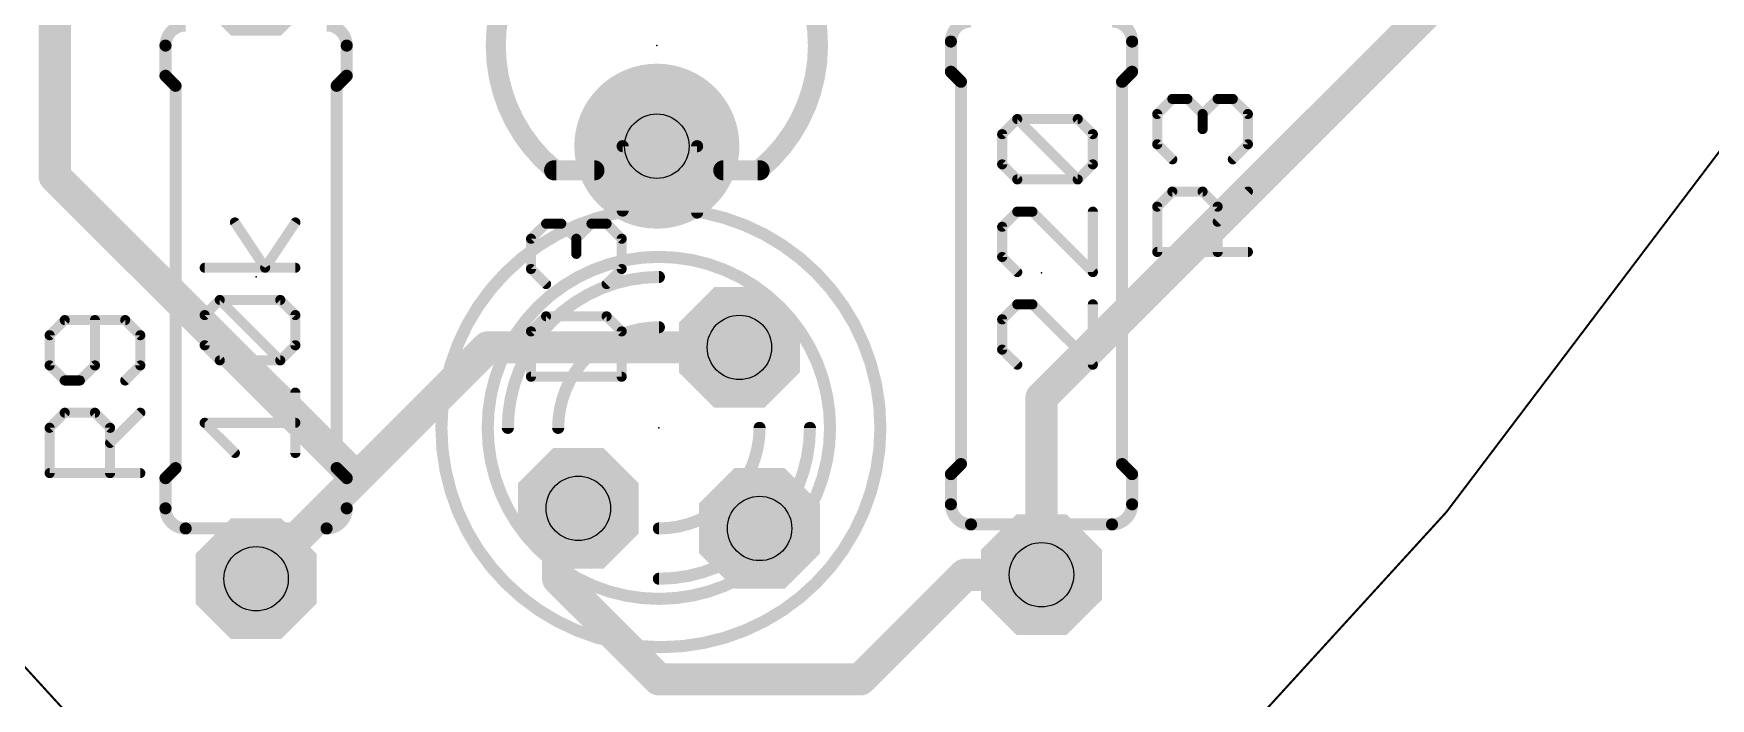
# Model space of a CAD drawing. Extents: x 34.1 to 120.9, y -11.6 to 61.2.
# Drawn here: x 67.04 to 88.19, y 2.3 to 10.69 of the extents above; entities that cross this region are included whole.
import ezdxf

# ---------------------------------------------------------------- set-up
doc = ezdxf.new("R2010")
doc.units = 0
for name, color, linetype in [('1', 22, 'CONTINUOUS'), ('17', 82, 'CONTINUOUS'), ('20', 7, 'CONTINUOUS'), ('21', 253, 'CONTINUOUS'), ('22', 253, 'CONTINUOUS'), ('23', 7, 'CONTINUOUS'), ('24', 7, 'CONTINUOUS'), ('25', 253, 'CONTINUOUS'), ('26', 253, 'CONTINUOUS'), ('27', 253, 'CONTINUOUS'), ('29', 253, 'CONTINUOUS'), ('30', 253, 'CONTINUOUS'), ('44', 253, 'CONTINUOUS'), ('51', 253, 'CONTINUOUS'), ('52', 253, 'CONTINUOUS')]:
    doc.layers.add(name, color=color, linetype=linetype)

# ---------------------------------------------------------------- blocks, each defined once
blk = doc.blocks.new('ROUNDP')
at = {"const_width": 0.5}
blk.add_lwpolyline([(0, -0.25, 1), (0, 0.25, 1), (0, -0.25)], format="xyb", dxfattribs=at)
blk = doc.blocks.new('RECT')
blk.add_solid([(-0.5, -0.5), (0.5, -0.5), (-0.5, 0.5), (0.5, 0.5)])
blk = doc.blocks.new('OCTAGONP')
at = {"const_width": 0.5}
blk.add_lwpolyline([(-0.25, -0.1036), (-0.25, 0.1036), (-0.1036, 0.25), (0.1036, 0.25), (0.25, 0.1036), (0.25, -0.1036), (0.1036, -0.25), (-0.1036, -0.25), (-0.25, -0.1036), (-0.25, 0.1036)], dxfattribs=at)

msp = doc.modelspace()

# ---------------------------------------------------------------- linework, layer by layer
at = {"layer": '1', "const_width": 0.4064}
for points in [[(67.31, 13.97), (67.31, 8.89)], [(79.756, 6.096), (85.09, 11.43)], [(67.31, 8.89), (71.12, 5.08)], [(72.771, 6.731), (71.12, 5.08)], [(75.946, 6.731), (72.771, 6.731)], [(79.756, 3.8608), (79.756, 6.096)], [(71.12, 5.08), (69.85, 3.81)], [(73.66, 4.445), (73.914, 4.699)], [(73.66, 3.81), (73.66, 4.445)], [(78.7908, 3.8608), (77.47, 2.54)], [(79.756, 3.8608), (78.7908, 3.8608)], [(74.93, 2.54), (73.66, 3.81)], [(77.47, 2.54), (74.93, 2.54)]]:
    msp.add_lwpolyline(points, dxfattribs=at)
at = {"layer": '1', "const_width": 0.2032}
for points in [[(67.2084, 8.89, 1), (67.4116, 8.89)], [(67.3818, 8.9618, 1), (67.2382, 8.8182)], [(72.771, 6.8326, 1), (72.771, 6.6294)], [(72.8428, 6.6592, 1), (72.6992, 6.8028)], [(75.946, 6.6294, 1), (75.946, 6.8326)], [(79.8576, 6.096, 1), (79.6544, 6.096)], [(79.6842, 6.1678, 1), (79.8278, 6.0242)], [(71.0482, 5.1518, 1), (71.1918, 5.0082)], [(71.1918, 5.0082, 1), (71.0482, 5.1518)], [(71.0482, 5.0082, 1), (71.1918, 5.1518)], [(73.9858, 4.6272, 1), (73.8422, 4.7708)], [(73.7616, 4.445, 1), (73.5584, 4.445)], [(73.5882, 4.5168, 1), (73.7318, 4.3732)], [(78.7908, 3.9624, 1), (78.7908, 3.7592)], [(78.8626, 3.789, 1), (78.719, 3.9326)], [(79.756, 3.7592, 1), (79.756, 3.9624)], [(69.7782, 3.8818, 1), (69.9218, 3.7382)], [(73.5584, 3.81, 1), (73.7616, 3.81)], [(73.7318, 3.8818, 1), (73.5882, 3.7382)], [(79.6544, 3.8608, 1), (79.8576, 3.8608)], [(74.93, 2.6416, 1), (74.93, 2.4384)], [(74.8582, 2.4682, 1), (75.0018, 2.6118)], [(77.3982, 2.6118, 1), (77.5418, 2.4682)], [(77.47, 2.4384, 1), (77.47, 2.6416)]]:
    msp.add_lwpolyline(points, format="xyb", dxfattribs=at)
at = {"layer": '20', "const_width": 0.0254}
for points in [[(50.0126, 38.7604, 0.1623), (69.3928, 0)], [(80.6196, 0, 0.1623), (99.9998, 38.7604)]]:
    msp.add_lwpolyline(points, format="xyb", dxfattribs=at)
at = {"layer": '21'}
for points, const_width in [([(68.961, 10.795, 0.4142), (68.707, 10.541)], 0.1524), ([(70.993, 10.541, 0.4142), (70.739, 10.795)], 0.1524), ([(78.867, 10.8458, 0.4142), (78.613, 10.5918)], 0.1524), ([(80.899, 10.5918, 0.4142), (80.645, 10.8458)], 0.1524), ([(68.7451, 10.541, 1), (68.6689, 10.541)], 0.0762), ([(68.6689, 10.541, 1), (68.7451, 10.541)], 0.0762), ([(71.0311, 10.541, 1), (70.9549, 10.541)], 0.0762), ([(70.9549, 10.541, 1), (71.0311, 10.541)], 0.0762), ([(78.6511, 10.5918, 1), (78.5749, 10.5918)], 0.0762), ([(78.5749, 10.5918, 1), (78.6511, 10.5918)], 0.0762), ([(80.9371, 10.5918, 1), (80.8609, 10.5918)], 0.0762), ([(80.8609, 10.5918, 1), (80.9371, 10.5918)], 0.0762), ([(68.6689, 10.16, 1), (68.7451, 10.16)], 0.0762), ([(68.7339, 10.1869, 1), (68.6801, 10.1331)], 0.0762), ([(70.9549, 10.16, 1), (71.0311, 10.16)], 0.0762), ([(71.0199, 10.1331, 1), (70.9661, 10.1869)], 0.0762), ([(78.5749, 10.2108, 1), (78.6511, 10.2108)], 0.0762), ([(78.6399, 10.2377, 1), (78.5861, 10.1839)], 0.0762), ([(78.7781, 10.0838, 1), (78.7019, 10.0838)], 0.0762), ([(80.8101, 10.0838, 1), (80.7339, 10.0838)], 0.0762), ([(80.8609, 10.2108, 1), (80.9371, 10.2108)], 0.0762), ([(80.9259, 10.1839, 1), (80.8721, 10.2377)], 0.0762), ([(68.8721, 10.033, 1), (68.7959, 10.033)], 0.0762), ([(68.8071, 10.0061, 1), (68.8609, 10.0599)], 0.0762), ([(70.9041, 10.033, 1), (70.8279, 10.033)], 0.0762), ([(70.8391, 10.0599, 1), (70.8929, 10.0061)], 0.0762), ([(78.7131, 10.0569, 1), (78.7669, 10.1107)], 0.0762), ([(80.7451, 10.1107, 1), (80.7989, 10.0569)], 0.0762), ([(78.7019, 5.2578, 1), (78.7781, 5.2578)], 0.0762), ([(78.7669, 5.2309, 1), (78.7131, 5.2847)], 0.0762), ([(80.7339, 5.2578, 1), (80.8101, 5.2578)], 0.0762), ([(80.7989, 5.2847, 1), (80.7451, 5.2309)], 0.0762), ([(68.7451, 5.08, 1), (68.6689, 5.08)], 0.0762), ([(68.6801, 5.1069, 1), (68.7339, 5.0531)], 0.0762), ([(68.7959, 5.207, 1), (68.8721, 5.207)], 0.0762), ([(68.8609, 5.1801, 1), (68.8071, 5.2339)], 0.0762), ([(70.8279, 5.207, 1), (70.9041, 5.207)], 0.0762), ([(70.8929, 5.2339, 1), (70.8391, 5.1801)], 0.0762), ([(71.0311, 5.08, 1), (70.9549, 5.08)], 0.0762), ([(70.9661, 5.0531, 1), (71.0199, 5.1069)], 0.0762), ([(78.6511, 5.1308, 1), (78.5749, 5.1308)], 0.0762), ([(78.5861, 5.1577, 1), (78.6399, 5.1039)], 0.0762), ([(80.9371, 5.1308, 1), (80.8609, 5.1308)], 0.0762), ([(80.8721, 5.1039, 1), (80.9259, 5.1577)], 0.0762), ([(68.707, 4.699, 0.4142), (68.961, 4.445)], 0.1524), ([(68.7451, 4.699, 1), (68.6689, 4.699)], 0.0762), ([(68.6689, 4.699, 1), (68.7451, 4.699)], 0.0762), ([(70.739, 4.445, 0.4142), (70.993, 4.699)], 0.1524), ([(71.0311, 4.699, 1), (70.9549, 4.699)], 0.0762), ([(70.9549, 4.699, 1), (71.0311, 4.699)], 0.0762), ([(78.613, 4.7498, 0.4142), (78.867, 4.4958)], 0.1524), ([(78.6511, 4.7498, 1), (78.5749, 4.7498)], 0.0762), ([(78.5749, 4.7498, 1), (78.6511, 4.7498)], 0.0762), ([(80.645, 4.4958, 0.4142), (80.899, 4.7498)], 0.1524), ([(80.9371, 4.7498, 1), (80.8609, 4.7498)], 0.0762), ([(80.8609, 4.7498, 1), (80.9371, 4.7498)], 0.0762), ([(68.961, 4.4069, 1), (68.961, 4.4831)], 0.0762), ([(70.739, 4.4831, 1), (70.739, 4.4069)], 0.0762), ([(78.867, 4.4577, 1), (78.867, 4.5339)], 0.0762), ([(80.645, 4.5339, 1), (80.645, 4.4577)], 0.0762)]:
    msp.add_lwpolyline(points, format="xyb", dxfattribs=dict(at, const_width=const_width))
at = {"layer": '21', "const_width": 0.1524}
for points in [[(68.707, 10.541), (68.707, 10.16)], [(70.993, 10.541), (70.993, 10.16)], [(78.613, 10.5918), (78.613, 10.2108)], [(80.899, 10.5918), (80.899, 10.2108)], [(68.834, 10.033), (68.707, 10.16)], [(70.866, 10.033), (70.993, 10.16)], [(78.74, 10.0838), (78.613, 10.2108)], [(78.74, 5.2578), (78.74, 10.0838)], [(80.772, 10.0838), (80.899, 10.2108)], [(80.772, 5.2578), (80.772, 10.0838)], [(68.834, 10.033), (68.834, 5.207)], [(70.866, 10.033), (70.866, 5.207)], [(78.74, 5.2578), (78.613, 5.1308)], [(80.772, 5.2578), (80.899, 5.1308)], [(68.834, 5.207), (68.707, 5.08)], [(68.707, 4.699), (68.707, 5.08)], [(70.866, 5.207), (70.993, 5.08)], [(70.993, 4.699), (70.993, 5.08)], [(78.613, 4.7498), (78.613, 5.1308)], [(80.899, 4.7498), (80.899, 5.1308)]]:
    msp.add_lwpolyline(points, dxfattribs=at)
at = {"layer": '22'}
for points, const_width in [([(73.9484, 12.3339, 0.277), (72.8726, 10.541)], 0.254), ([(76.9366, 10.541, 0.2691), (75.9128, 12.3053)], 0.254), ([(72.8726, 10.541, 0.2226), (73.6037, 8.98)], 0.254), ([(76.2172, 8.9898, 0.2206), (76.9366, 10.541)], 0.254), ([(74.5109, 9.271, 1), (74.4347, 9.271)], 0.0762), ([(74.4728, 9.3091, 1), (74.4728, 9.2329)], 0.0762), ([(75.4507, 9.271, 1), (75.3745, 9.271)], 0.0762), ([(75.4126, 9.2329, 1), (75.4126, 9.3091)], 0.0762), ([(73.6092, 9.0297, 1), (73.6092, 8.9027)], 0.127), ([(74.1172, 8.9027, 1), (74.1172, 9.0297)], 0.127), ([(75.7428, 9.0297, 1), (75.7428, 8.9027)], 0.127), ([(76.2, 8.9027, 1), (76.2, 9.0297)], 0.127), ([(74.9554, 2.9464, 1), (74.9554, 8.4836, 1), (74.9554, 2.9464)], 0.1524), ([(74.4347, 8.4582, 1), (74.5109, 8.4582)], 0.0762), ([(75.3745, 8.4328, 1), (75.4507, 8.4328)], 0.0762), ([(74.93, 7.62, 0.4142), (73.025, 5.715)], 0.1524), ([(74.93, 7.5819, 1), (74.93, 7.6581)], 0.0762), ([(74.93, 6.985, 0.4142), (73.66, 5.715)], 0.1524), ([(74.93, 6.9469, 1), (74.93, 7.0231)], 0.0762), ([(72.9869, 5.715, 1), (73.0631, 5.715)], 0.0762), ([(73.6219, 5.715, 1), (73.6981, 5.715)], 0.0762)]:
    msp.add_lwpolyline(points, format="xyb", dxfattribs=dict(at, const_width=const_width))
for points, const_width in [([(74.4728, 8.4582), (74.4728, 9.271)], 0.1524), ([(74.4728, 9.271), (75.4126, 9.271)], 0.1524), ([(75.4126, 9.271), (75.4126, 8.4328)], 0.1524), ([(73.6092, 8.9662), (74.1172, 8.9662)], 0.254), ([(76.2, 8.9662), (75.7428, 8.9662)], 0.254)]:
    msp.add_lwpolyline(points, dxfattribs=dict(at, const_width=const_width))
at = {"layer": '23'}
for p in [(69.85, 7.62), (79.756, 7.6708)]:
    msp.add_point(p, dxfattribs=at)
at = {"layer": '24'}
for p in [(74.9046, 10.541), (74.93, 5.715)]:
    msp.add_point(p, dxfattribs=at)
at = {"layer": '25', "const_width": 0.127}
for points in [[(81.2155, 9.6769), (81.4062, 9.8675)], [(81.2155, 9.2956), (81.2155, 9.6769)], [(81.4062, 9.8675), (81.5969, 9.8675)], [(81.5969, 9.8675), (81.7875, 9.6769)], [(81.7875, 9.6769), (81.9782, 9.8675)], [(81.7875, 9.6769), (81.7875, 9.4862)], [(81.9782, 9.8675), (82.1688, 9.8675)], [(82.1688, 9.8675), (82.3595, 9.6769)], [(82.3595, 9.6769), (82.3595, 9.2956)], [(81.4062, 9.1049), (81.2155, 9.2956)], [(82.3595, 9.2956), (82.1688, 9.1049)], [(81.2155, 8.5075), (81.4062, 8.6982)], [(81.4062, 8.6982), (81.7875, 8.6982)], [(81.7875, 8.6982), (81.9782, 8.5075)], [(81.9782, 8.3168), (82.3595, 8.6982)], [(81.2155, 7.9355), (81.2155, 8.5075)], [(81.9782, 8.5075), (81.9782, 7.9355)], [(82.3595, 7.9355), (81.2155, 7.9355)], [(67.4362, 7.0755), (67.2455, 6.8849)], [(68.1988, 7.0755), (67.4362, 7.0755)], [(67.8175, 6.5036), (67.8175, 7.0755)], [(68.3895, 6.8849), (68.1988, 7.0755)], [(67.2455, 6.8849), (67.2455, 6.5036)], [(68.3895, 6.5036), (68.3895, 6.8849)], [(67.2455, 6.5036), (67.4362, 6.3129)], [(67.6269, 6.3129), (67.8175, 6.5036)], [(68.1988, 6.3129), (68.3895, 6.5036)], [(67.4362, 6.3129), (67.6269, 6.3129)], [(67.2455, 5.7155), (67.4362, 5.9062)], [(67.4362, 5.9062), (67.8175, 5.9062)], [(67.8175, 5.9062), (68.0082, 5.7155)], [(68.0082, 5.5248), (68.3895, 5.9062)], [(67.2455, 5.1435), (67.2455, 5.7155)], [(68.0082, 5.7155), (68.0082, 5.1435)], [(68.3895, 5.1435), (67.2455, 5.1435)]]:
    msp.add_lwpolyline(points, dxfattribs=at)
at = {"layer": '25', "const_width": 0.0635}
for points in [[(81.2473, 9.6769, 1), (81.1838, 9.6769)], [(81.1931, 9.6993, 1), (81.238, 9.6544)], [(81.4062, 9.8993, 1), (81.4062, 9.8358)], [(81.4286, 9.8451, 1), (81.3837, 9.89)], [(81.6193, 9.89, 1), (81.5744, 9.8451)], [(81.5969, 9.8358, 1), (81.5969, 9.8993)], [(81.8193, 9.6769, 1), (81.7558, 9.6769)], [(81.7651, 9.6993, 1), (81.81, 9.6544)], [(81.7651, 9.6544, 1), (81.81, 9.6993)], [(81.9782, 9.8993, 1), (81.9782, 9.8358)], [(82.0006, 9.8451, 1), (81.9557, 9.89)], [(82.1913, 9.89, 1), (82.1464, 9.8451)], [(82.1688, 9.8358, 1), (82.1688, 9.8993)], [(82.3912, 9.6769, 1), (82.3277, 9.6769)], [(82.337, 9.6544, 1), (82.382, 9.6993)], [(81.7558, 9.4862, 1), (81.8193, 9.4862)], [(81.238, 9.318, 1), (81.1931, 9.2731)], [(81.1838, 9.2956, 1), (81.2473, 9.2956)], [(82.3277, 9.2956, 1), (82.3912, 9.2956)], [(82.382, 9.2731, 1), (82.337, 9.318)], [(81.3837, 9.0824, 1), (81.4286, 9.1274)], [(82.1464, 9.1274, 1), (82.1913, 9.0824)], [(81.4062, 8.7299, 1), (81.4062, 8.6664)], [(81.4286, 8.6757, 1), (81.3837, 8.7206)], [(81.81, 8.7206, 1), (81.7651, 8.6757)], [(81.7875, 8.6664, 1), (81.7875, 8.7299)], [(82.382, 8.6757, 1), (82.337, 8.7206)], [(81.2473, 8.5075, 1), (81.1838, 8.5075)], [(81.1931, 8.5299, 1), (81.238, 8.485)], [(82.0099, 8.5075, 1), (81.9464, 8.5075)], [(81.9557, 8.485, 1), (82.0006, 8.5299)], [(81.9557, 8.3393, 1), (82.0006, 8.2944)], [(81.2155, 7.9673, 1), (81.2155, 7.9038)], [(81.1838, 7.9355, 1), (81.2473, 7.9355)], [(81.9464, 7.9355, 1), (82.0099, 7.9355)], [(82.3595, 7.9038, 1), (82.3595, 7.9673)], [(67.4362, 7.1073, 1), (67.4362, 7.0438)], [(67.4586, 7.0531, 1), (67.4137, 7.098)], [(67.8493, 7.0755, 1), (67.7858, 7.0755)], [(68.2213, 7.098, 1), (68.1764, 7.0531)], [(68.1988, 7.0438, 1), (68.1988, 7.1073)], [(67.2773, 6.8849, 1), (67.2138, 6.8849)], [(67.2231, 6.9073, 1), (67.268, 6.8624)], [(68.4213, 6.8849, 1), (68.3577, 6.8849)], [(68.367, 6.8624, 1), (68.412, 6.9073)], [(67.268, 6.526, 1), (67.2231, 6.4811)], [(67.84, 6.4811, 1), (67.7951, 6.526)], [(68.412, 6.4811, 1), (68.367, 6.526)], [(67.2138, 6.5036, 1), (67.2773, 6.5036)], [(67.4362, 6.3446, 1), (67.4362, 6.2811)], [(67.4137, 6.2904, 1), (67.4586, 6.3353)], [(67.6044, 6.3353, 1), (67.6493, 6.2904)], [(67.6269, 6.2811, 1), (67.6269, 6.3446)], [(67.7858, 6.5036, 1), (67.8493, 6.5036)], [(68.1764, 6.3353, 1), (68.2213, 6.2904)], [(68.3577, 6.5036, 1), (68.4213, 6.5036)], [(67.4362, 5.9379, 1), (67.4362, 5.8744)], [(67.4586, 5.8837, 1), (67.4137, 5.9286)], [(67.84, 5.9286, 1), (67.7951, 5.8837)], [(67.8175, 5.8744, 1), (67.8175, 5.9379)], [(68.412, 5.8837, 1), (68.367, 5.9286)], [(67.2773, 5.7155, 1), (67.2138, 5.7155)], [(67.2231, 5.7379, 1), (67.268, 5.693)], [(68.0399, 5.7155, 1), (67.9764, 5.7155)], [(67.9857, 5.693, 1), (68.0306, 5.7379)], [(67.9857, 5.5473, 1), (68.0306, 5.5024)], [(67.2455, 5.1753, 1), (67.2455, 5.1118)], [(67.2138, 5.1435, 1), (67.2773, 5.1435)], [(67.9764, 5.1435, 1), (68.0399, 5.1435)], [(68.3895, 5.1118, 1), (68.3895, 5.1753)]]:
    msp.add_lwpolyline(points, format="xyb", dxfattribs=at)
at = {"layer": '26', "const_width": 0.127}
for points in [[(73.5078, 8.2927), (73.3171, 8.1021)], [(73.6984, 8.2927), (73.5078, 8.2927)], [(73.8891, 8.1021), (73.6984, 8.2927)], [(74.0798, 8.2927), (73.8891, 8.1021)], [(74.2704, 8.2927), (74.0798, 8.2927)], [(74.4611, 8.1021), (74.2704, 8.2927)], [(73.3171, 8.1021), (73.3171, 7.7208)], [(73.8891, 8.1021), (73.8891, 7.9114)], [(74.4611, 7.7208), (74.4611, 8.1021)], [(73.3171, 7.7208), (73.5078, 7.5301)], [(74.2704, 7.5301), (74.4611, 7.7208)], [(73.3171, 6.9327), (73.5078, 7.1234)], [(73.3171, 6.3607), (73.3171, 6.9327)], [(73.5078, 7.1234), (74.2704, 7.1234)], [(74.2704, 7.1234), (74.4611, 6.9327)], [(74.4611, 6.9327), (74.4611, 6.3607)], [(74.4611, 6.3607), (73.3171, 6.3607)]]:
    msp.add_lwpolyline(points, dxfattribs=at)
at = {"layer": '26', "const_width": 0.0635}
for points in [[(73.5078, 8.3245, 1), (73.5078, 8.261)], [(73.5302, 8.2703, 1), (73.4853, 8.3152)], [(73.7209, 8.3152, 1), (73.676, 8.2703)], [(73.6984, 8.261, 1), (73.6984, 8.3245)], [(74.0798, 8.3245, 1), (74.0798, 8.261)], [(74.1022, 8.2703, 1), (74.0573, 8.3152)], [(74.2929, 8.3152, 1), (74.248, 8.2703)], [(74.2704, 8.261, 1), (74.2704, 8.3245)], [(73.3489, 8.1021, 1), (73.2854, 8.1021)], [(73.2946, 8.1245, 1), (73.3396, 8.0796)], [(73.9208, 8.1021, 1), (73.8573, 8.1021)], [(73.8666, 8.1245, 1), (73.9115, 8.0796)], [(73.8666, 8.0796, 1), (73.9115, 8.1245)], [(74.4928, 8.1021, 1), (74.4293, 8.1021)], [(74.4386, 8.0796, 1), (74.4835, 8.1245)], [(73.8573, 7.9114, 1), (73.9208, 7.9114)], [(73.3396, 7.7432, 1), (73.2946, 7.6983)], [(73.2854, 7.7208, 1), (73.3489, 7.7208)], [(74.4293, 7.7208, 1), (74.4928, 7.7208)], [(74.4835, 7.6983, 1), (74.4386, 7.7432)], [(73.4853, 7.5076, 1), (73.5302, 7.5526)], [(74.248, 7.5526, 1), (74.2929, 7.5076)], [(73.3489, 6.9327, 1), (73.2854, 6.9327)], [(73.2946, 6.9551, 1), (73.3396, 6.9102)], [(73.5078, 7.1551, 1), (73.5078, 7.0916)], [(73.5302, 7.1009, 1), (73.4853, 7.1458)], [(74.2929, 7.1458, 1), (74.248, 7.1009)], [(74.2704, 7.0916, 1), (74.2704, 7.1551)], [(74.4928, 6.9327, 1), (74.4293, 6.9327)], [(74.4386, 6.9102, 1), (74.4835, 6.9551)], [(73.3171, 6.3925, 1), (73.3171, 6.329)], [(73.2854, 6.3607, 1), (73.3489, 6.3607)], [(74.4293, 6.3607, 1), (74.4928, 6.3607)], [(74.4611, 6.329, 1), (74.4611, 6.3925)]]:
    msp.add_lwpolyline(points, format="xyb", dxfattribs=at)
at = {"layer": '27', "const_width": 0.127}
for points in [[(79.2597, 9.4229), (79.4504, 9.6135)], [(79.4504, 9.6135), (80.213, 9.6135)], [(80.213, 8.8509), (79.4504, 9.6135)], [(80.213, 9.6135), (80.4037, 9.4229)], [(79.2597, 9.0416), (79.2597, 9.4229)], [(80.4037, 9.4229), (80.4037, 9.0416)], [(79.4504, 8.8509), (79.2597, 9.0416)], [(80.4037, 9.0416), (80.213, 8.8509)], [(80.213, 8.8509), (79.4504, 8.8509)], [(79.4504, 8.4442), (79.2597, 8.2535)], [(79.6411, 8.4442), (79.4504, 8.4442)], [(80.4037, 7.6815), (79.6411, 8.4442)], [(80.4037, 8.4442), (80.4037, 7.6815)], [(69.964, 7.7363), (69.5827, 8.3083)], [(70.3453, 8.3083), (69.964, 7.7363)], [(79.2597, 8.2535), (79.2597, 7.8722)], [(79.2597, 7.8722), (79.4504, 7.6815)], [(70.3453, 7.7363), (69.2013, 7.7363)], [(69.2013, 7.1389), (69.392, 7.3295)], [(69.2013, 6.7576), (69.2013, 7.1389)], [(69.392, 7.3295), (70.1546, 7.3295)], [(70.1546, 6.5669), (69.392, 7.3295)], [(70.1546, 7.3295), (70.3453, 7.1389)], [(70.3453, 7.1389), (70.3453, 6.7576)], [(79.4504, 7.2748), (79.2597, 7.0841)], [(79.6411, 7.2748), (79.4504, 7.2748)], [(80.4037, 6.5121), (79.6411, 7.2748)], [(80.4037, 7.2748), (80.4037, 6.5121)], [(79.2597, 7.0841), (79.2597, 6.7028)], [(69.392, 6.5669), (69.2013, 6.7576)], [(70.3453, 6.7576), (70.1546, 6.5669)], [(70.1546, 6.5669), (69.392, 6.5669)], [(79.2597, 6.7028), (79.4504, 6.5121)], [(70.3453, 5.3975), (70.3453, 6.1602)], [(69.5827, 5.3975), (69.2013, 5.7788)], [(69.2013, 5.7788), (70.3453, 5.7788)]]:
    msp.add_lwpolyline(points, dxfattribs=at)
at = {"layer": '27', "const_width": 0.0635}
for points in [[(79.4504, 9.6453, 1), (79.4504, 9.5818)], [(79.4728, 9.636, 1), (79.4279, 9.5911)], [(79.4728, 9.5911, 1), (79.4279, 9.636)], [(80.2355, 9.636, 1), (80.1906, 9.5911)], [(80.213, 9.5818, 1), (80.213, 9.6453)], [(79.2915, 9.4229, 1), (79.228, 9.4229)], [(79.2373, 9.4453, 1), (79.2822, 9.4004)], [(80.4355, 9.4229, 1), (80.3719, 9.4229)], [(80.3812, 9.4004, 1), (80.4262, 9.4453)], [(79.2822, 9.064, 1), (79.2373, 9.0191)], [(80.4262, 9.0191, 1), (80.3812, 9.064)], [(79.228, 9.0416, 1), (79.2915, 9.0416)], [(79.4504, 8.8826, 1), (79.4504, 8.8191)], [(79.4279, 8.8284, 1), (79.4728, 8.8733)], [(80.1906, 8.8733, 1), (80.2355, 8.8284)], [(80.1906, 8.8284, 1), (80.2355, 8.8733)], [(80.213, 8.8191, 1), (80.213, 8.8826)], [(80.3719, 9.0416, 1), (80.4355, 9.0416)], [(79.4504, 8.4759, 1), (79.4504, 8.4124)], [(79.4728, 8.4217, 1), (79.4279, 8.4666)], [(79.6635, 8.4666, 1), (79.6186, 8.4217)], [(79.6411, 8.4124, 1), (79.6411, 8.4759)], [(80.4355, 8.4442, 1), (80.3719, 8.4442)], [(69.6091, 8.3259, 1), (69.5562, 8.2907)], [(70.3717, 8.2907, 1), (70.3189, 8.3259)], [(79.2915, 8.2535, 1), (79.228, 8.2535)], [(79.2373, 8.2759, 1), (79.2822, 8.231)], [(79.228, 7.8722, 1), (79.2915, 7.8722)], [(79.2822, 7.8946, 1), (79.2373, 7.8497)], [(69.2013, 7.768, 1), (69.2013, 7.7045)], [(69.9376, 7.7539, 1), (69.9904, 7.7187)], [(69.9376, 7.7187, 1), (69.9904, 7.7539)], [(70.3453, 7.7045, 1), (70.3453, 7.768)], [(79.4279, 7.659, 1), (79.4728, 7.704)], [(80.3719, 7.6815, 1), (80.4355, 7.6815)], [(80.3812, 7.659, 1), (80.4262, 7.704)], [(69.2331, 7.1389, 1), (69.1696, 7.1389)], [(69.1789, 7.1613, 1), (69.2238, 7.1164)], [(69.392, 7.3613, 1), (69.392, 7.2978)], [(69.4144, 7.352, 1), (69.3695, 7.3071)], [(69.4144, 7.3071, 1), (69.3695, 7.352)], [(70.1771, 7.352, 1), (70.1322, 7.3071)], [(70.1546, 7.2978, 1), (70.1546, 7.3613)], [(70.3771, 7.1389, 1), (70.3136, 7.1389)], [(70.3228, 7.1164, 1), (70.3678, 7.1613)], [(79.4504, 7.3065, 1), (79.4504, 7.243)], [(79.4728, 7.2523, 1), (79.4279, 7.2972)], [(79.6635, 7.2972, 1), (79.6186, 7.2523)], [(79.6411, 7.243, 1), (79.6411, 7.3065)], [(80.4355, 7.2748, 1), (80.3719, 7.2748)], [(79.2915, 7.0841, 1), (79.228, 7.0841)], [(79.2373, 7.1065, 1), (79.2822, 7.0616)], [(69.2238, 6.78, 1), (69.1789, 6.7351)], [(69.1696, 6.7576, 1), (69.2331, 6.7576)], [(70.3136, 6.7576, 1), (70.3771, 6.7576)], [(70.3678, 6.7351, 1), (70.3228, 6.78)], [(69.392, 6.5986, 1), (69.392, 6.5351)], [(69.3695, 6.5444, 1), (69.4144, 6.5893)], [(70.1322, 6.5893, 1), (70.1771, 6.5444)], [(70.1322, 6.5444, 1), (70.1771, 6.5893)], [(70.1546, 6.5351, 1), (70.1546, 6.5986)], [(79.228, 6.7028, 1), (79.2915, 6.7028)], [(79.2822, 6.7252, 1), (79.2373, 6.6803)], [(79.4279, 6.4897, 1), (79.4728, 6.5346)], [(80.3812, 6.4897, 1), (80.4262, 6.5346)], [(80.3719, 6.5121, 1), (80.4355, 6.5121)], [(70.3771, 6.1602, 1), (70.3136, 6.1602)], [(69.2013, 5.8106, 1), (69.2013, 5.7471)], [(69.2238, 5.8013, 1), (69.1789, 5.7564)], [(70.3453, 5.7471, 1), (70.3453, 5.8106)], [(69.5602, 5.375, 1), (69.6051, 5.42)], [(70.3136, 5.3975, 1), (70.3771, 5.3975)]]:
    msp.add_lwpolyline(points, format="xyb", dxfattribs=at)
at = {"layer": '44'}
for centre in [(74.9046, 9.271), (75.946, 6.731), (73.914, 4.699), (76.2, 4.445), (79.756, 3.8608), (69.85, 3.81)]:
    msp.add_circle(centre, 0.4064, dxfattribs=at)
at = {"layer": '51'}
for points, const_width in [([(70.739, 4.445), (68.961, 4.445)], 0.1524), ([(69.85, 3.81), (69.85, 4.191)], 0.6096), ([(78.867, 4.4958), (80.645, 4.4958)], 0.1524), ([(79.756, 4.2418), (79.756, 3.8608)], 0.6096)]:
    msp.add_lwpolyline(points, dxfattribs=dict(at, const_width=const_width))
for points, const_width in [([(68.961, 4.4831, 1), (68.961, 4.4069)], 0.0762), ([(70.0024, 4.191, 1), (69.6976, 4.191)], 0.3048), ([(70.739, 4.4069, 1), (70.739, 4.4831)], 0.0762), ([(78.867, 4.5339, 1), (78.867, 4.4577)], 0.0762), ([(79.9084, 4.2418, 1), (79.6036, 4.2418)], 0.3048), ([(80.645, 4.4577, 1), (80.645, 4.5339)], 0.0762), ([(69.6976, 3.81, 1), (70.0024, 3.81)], 0.3048), ([(79.6036, 3.8608, 1), (79.9084, 3.8608)], 0.3048)]:
    msp.add_lwpolyline(points, format="xyb", dxfattribs=dict(at, const_width=const_width))
at = {"layer": '52', "const_width": 0.254}
msp.add_lwpolyline([(76.1746, 8.9662), (73.6346, 8.9662)], dxfattribs=at)
at = {"layer": '52'}
for points, const_width in [([(73.6346, 9.0297, 1), (73.6346, 8.9027)], 0.127), ([(76.1746, 8.9027, 1), (76.1746, 9.0297)], 0.127), ([(74.93, 3.556, 1), (74.93, 7.874, 1), (74.93, 3.556)], 0.1524), ([(74.93, 4.445, 0.4142), (76.2, 5.715)], 0.1524), ([(74.93, 3.81, 0.4142), (76.835, 5.715)], 0.1524), ([(76.2381, 5.715, 1), (76.1619, 5.715)], 0.0762), ([(76.8731, 5.715, 1), (76.7969, 5.715)], 0.0762), ([(74.93, 4.4831, 1), (74.93, 4.4069)], 0.0762), ([(74.93, 3.8481, 1), (74.93, 3.7719)], 0.0762)]:
    msp.add_lwpolyline(points, format="xyb", dxfattribs=dict(at, const_width=const_width))

# ---------------------------------------------------------------- block references
at = {"layer": '17'}
for name, p, xscale, yscale, rotation in [('ROUNDP', (74.9046, 9.271), 1.8796, 1.8796, 270), ('ROUNDP', (74.9046, 9.271), 1.8796, 1.8796, 270), ('OCTAGONP', (75.946, 6.731), 1.3208, 1.3208, 270), ('OCTAGONP', (75.946, 6.731), 1.3208, 1.3208, 270), ('OCTAGONP', (73.914, 4.699), 1.3208, 1.3208, 270), ('OCTAGONP', (73.914, 4.699), 1.3208, 1.3208, 270), ('OCTAGONP', (76.2, 4.445), 1.3208, 1.3208, 270), ('OCTAGONP', (76.2, 4.445), 1.3208, 1.3208, 270), ('OCTAGONP', (69.85, 3.81), 1.3208, 1.3208, 90), ('OCTAGONP', (69.85, 3.81), 1.3208, 1.3208, 90), ('OCTAGONP', (79.756, 3.8608), 1.3208, 1.3208, 270), ('OCTAGONP', (79.756, 3.8608), 1.3208, 1.3208, 270)]:
    msp.add_blockref(name, p, dxfattribs=dict(at, xscale=xscale, yscale=yscale, rotation=rotation))
at = {"layer": '29'}
for name, p, xscale, yscale, rotation in [('OCTAGONP', (69.85, 11.43), 1.524, 1.524, 90), ('ROUNDP', (74.9046, 9.271), 2.0828, 2.0828, 270), ('OCTAGONP', (75.946, 6.731), 1.524, 1.524, 270), ('OCTAGONP', (73.914, 4.699), 1.524, 1.524, 270), ('OCTAGONP', (76.2, 4.445), 1.524, 1.524, 270), ('OCTAGONP', (69.85, 3.81), 1.524, 1.524, 90), ('OCTAGONP', (79.756, 3.8608), 1.524, 1.524, 270)]:
    msp.add_blockref(name, p, dxfattribs=dict(at, xscale=xscale, yscale=yscale, rotation=rotation))
at = {"layer": '30'}
for name, p, xscale, yscale, rotation in [('OCTAGONP', (69.85, 11.43), 1.524, 1.524, 90), ('ROUNDP', (74.9046, 9.271), 2.0828, 2.0828, 270), ('OCTAGONP', (75.946, 6.731), 1.524, 1.524, 270), ('OCTAGONP', (73.914, 4.699), 1.524, 1.524, 270), ('OCTAGONP', (76.2, 4.445), 1.524, 1.524, 270), ('OCTAGONP', (69.85, 3.81), 1.524, 1.524, 90), ('OCTAGONP', (79.756, 3.8608), 1.524, 1.524, 270)]:
    msp.add_blockref(name, p, dxfattribs=dict(at, xscale=xscale, yscale=yscale, rotation=rotation))
at = {"layer": '51', "xscale": 0.254, "yscale": 0.6096}
for p, rotation in [((69.85, 4.318), 90), ((79.756, 4.3688), 270)]:
    msp.add_blockref('RECT', p, dxfattribs=dict(at, rotation=rotation))

doc.saveas('drawing.dxf')
